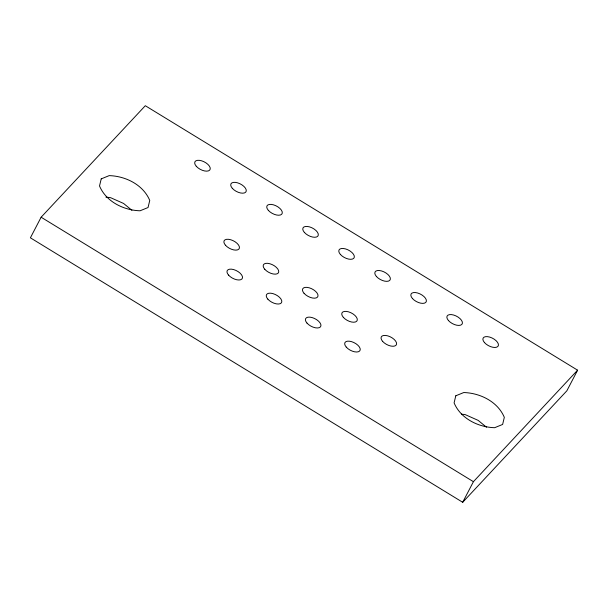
<?xml version="1.0" encoding="UTF-8"?>
<svg xmlns="http://www.w3.org/2000/svg" width="608" height="608" viewBox="0 0 608 608"><rect width="100%" height="100%" fill="white"/><g stroke="black" fill="none" stroke-linecap="round" stroke-linejoin="round"><path stroke-width="0.91" d="M41.124 217.216L30.4 237.819L462.696 502.284L566.876 390.784L577.6 370.181L145.304 105.716L41.124 217.216L473.419 481.68L577.6 370.181M462.696 502.284L473.419 481.68M105.921 197.121L110.58 197.676L123.584 203.452L131.913 210.292M461.426 414.147L465.15 414.595L478.154 420.371L486.484 427.211M101.217 178.881L99.522 185.98C106.119 201.689 123.652 210.3 140.076 210.786L148.048 207.533L149.75 200.435C143.154 184.726 125.62 176.107 109.197 175.621L101.217 178.881M455.795 395.793L454.092 402.891C460.689 418.6 478.222 427.219 494.646 427.705L502.626 424.445L504.321 417.346C497.724 401.637 480.191 393.026 463.767 392.54L455.795 395.793M382.637 341.384A8.504 4.241 27.5 0 0 396.021 345.238A8.504 4.241 27.5 0 0 387.79 335.867A8.504 4.241 27.5 0 0 382.637 341.384M343.345 317.346A8.504 4.241 27.5 0 0 356.736 321.199A8.504 4.241 27.5 0 0 348.506 311.828A8.504 4.241 27.5 0 0 343.345 317.346M304.061 293.314A8.504 4.241 27.5 0 0 317.444 297.168A8.504 4.241 27.5 0 0 309.214 287.797A8.504 4.241 27.5 0 0 304.061 293.314M264.776 269.276A8.504 4.241 27.5 0 0 278.16 273.129A8.504 4.241 27.5 0 0 269.929 263.758A8.504 4.241 27.5 0 0 264.776 269.276M225.484 245.244A8.504 4.241 27.5 0 0 238.876 249.098A8.504 4.241 27.5 0 0 230.645 239.727A8.504 4.241 27.5 0 0 225.484 245.244M346.279 347.13A8.504 4.241 27.5 0 0 359.662 350.983A8.504 4.241 27.5 0 0 351.432 341.612A8.504 4.241 27.5 0 0 346.279 347.13M306.994 323.099A8.504 4.241 27.5 0 0 320.378 326.952A8.504 4.241 27.5 0 0 312.147 317.581A8.504 4.241 27.5 0 0 306.994 323.099M267.847 299.151A8.504 4.241 27.5 0 0 281.23 303.004A8.504 4.241 27.5 0 0 273.007 293.634A8.504 4.241 27.5 0 0 267.847 299.151M228.562 275.112A8.504 4.241 27.5 0 0 241.946 278.966A8.504 4.241 27.5 0 0 233.715 269.595A8.504 4.241 27.5 0 0 228.562 275.112M484.485 342.585A8.504 4.241 27.5 0 0 497.876 346.438A8.504 4.241 27.5 0 0 489.645 337.068A8.504 4.241 27.5 0 0 484.485 342.585M448.461 320.545A8.504 4.241 27.5 0 0 461.852 324.398A8.504 4.241 27.5 0 0 453.621 315.028A8.504 4.241 27.5 0 0 448.461 320.545M412.437 298.505A8.504 4.241 27.5 0 0 425.82 302.358A8.504 4.241 27.5 0 0 417.597 292.988A8.504 4.241 27.5 0 0 412.437 298.505M376.413 276.473A8.504 4.241 27.5 0 0 389.796 280.326A8.504 4.241 27.5 0 0 381.573 270.955A8.504 4.241 27.5 0 0 376.413 276.473M340.389 254.433A8.504 4.241 27.5 0 0 353.772 258.286A8.504 4.241 27.5 0 0 345.542 248.915A8.504 4.241 27.5 0 0 340.389 254.433M304.365 232.393A8.504 4.241 27.5 0 0 317.748 236.246A8.504 4.241 27.5 0 0 309.518 226.875A8.504 4.241 27.5 0 0 304.365 232.393M268.341 210.353A8.504 4.241 27.5 0 0 281.724 214.206A8.504 4.241 27.5 0 0 273.494 204.835A8.504 4.241 27.5 0 0 268.341 210.353M232.317 188.313A8.504 4.241 27.5 0 0 245.7 192.166A8.504 4.241 27.5 0 0 237.47 182.795A8.504 4.241 27.5 0 0 232.317 188.313M196.293 166.28A8.504 4.241 27.5 0 0 209.676 170.126A8.504 4.241 27.5 0 0 201.446 160.755A8.504 4.241 27.5 0 0 196.293 166.28"/></g></svg>
